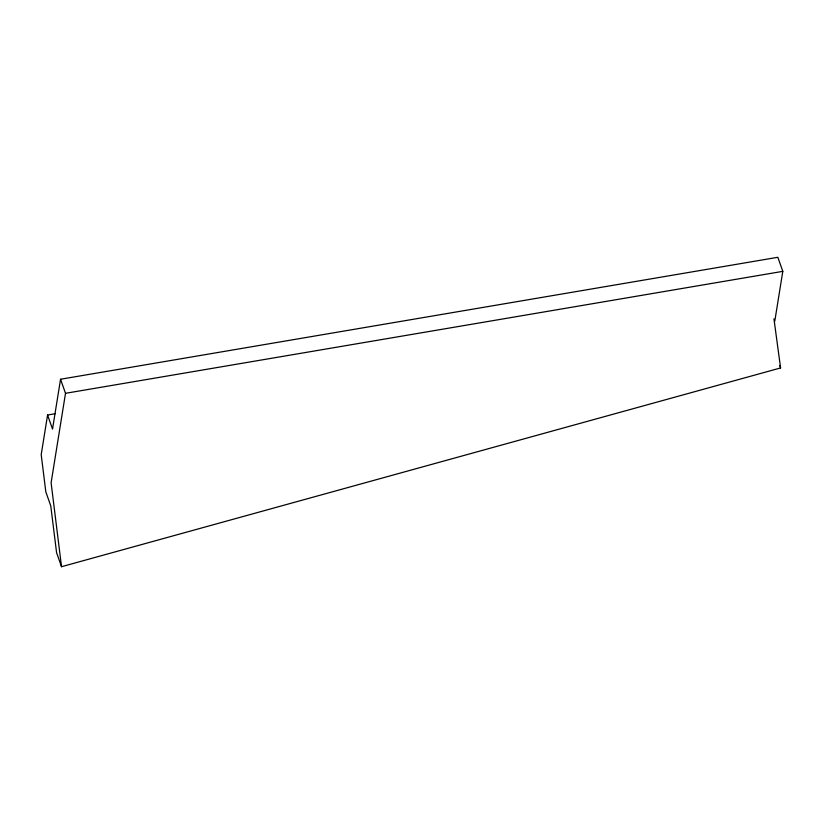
<?xml version="1.0" encoding="UTF-8"?>
<svg xmlns="http://www.w3.org/2000/svg" width="824" height="824" viewBox="0 0 824 824"><rect width="100%" height="100%" fill="white"/><g stroke="black" fill="none" stroke-linecap="round" stroke-linejoin="round"><path stroke-width="1.24" d="M55.177 413.73L47.576 415.018L41.2 454.652L45.814 491.825L50.769 505.895L56.578 552.646L61.522 566.706L780.586 367.947L773.952 318.847M774.776 321.195L782.8 271.353L777.846 257.294L60.554 379.246L52.53 429.088L47.576 415.018M60.554 379.246L65.508 393.316L51.109 482.782L61.522 566.706M65.508 393.316L782.8 271.353M779.761 365.599L780.586 367.947"/></g></svg>
